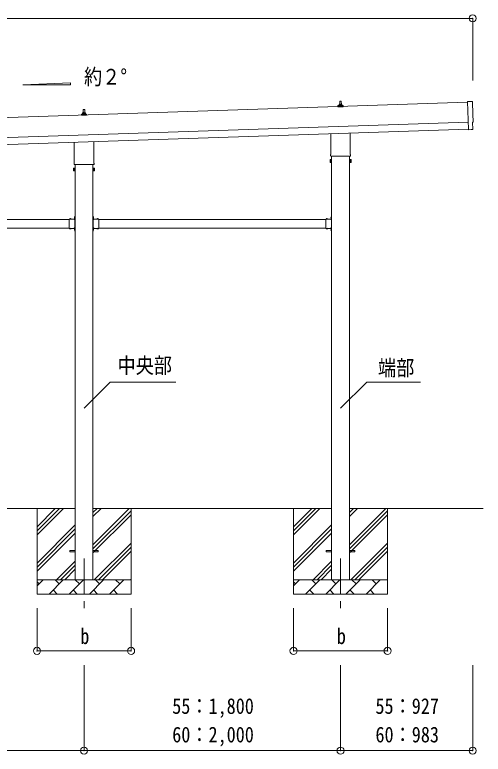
# Model space of a CAD drawing. Units: millimetres at full size, sheet at 1:50; details may follow other scales. Extents: x -14053 to 14053, y -9700 to 9700.
# Drawn here: x 5521 to 8807, y 846 to 6034 of the extents above; entities that cross this region are included whole.
import ezdxf
from ezdxf.enums import TextEntityAlignment as Align

# ---------------------------------------------------------------- set-up
doc = ezdxf.new("R2010")
doc.units = ezdxf.units.MM
doc.header["$LTSCALE"] = 50
doc.header["$PDMODE"] = 32
doc.header["$PDSIZE"] = 50
doc.linetypes.add('CHAIN1', pattern=[8, 5, -1, 1, -1])
doc.linetypes.add('USER7', pattern=[2, 1, -1])
for name, color, linetype, lineweight in [('0-2_建具', 4, 'Continuous', 9), ('0-3_階段', 7, 'CHAIN1', 9), ('0-4_設備', 7, 'Continuous', 9), ('0-7_ハッチ', 7, 'Continuous', 9), ('0-8_外構', 6, 'Continuous', 9)]:
    doc.layers.add(name, color=color, linetype=linetype, lineweight=lineweight)
doc.styles.add('ＭＳ ゴシック', font='')
doc.styles.get('ＭＳ ゴシック').set_extended_font_data('MS Gothic')

msp = doc.modelspace()

# ---------------------------------------------------------------- linework, layer by layer
at = {"layer": '0-2_建具'}
for p, q in [((8697.89, 5421.63), (3314.88, 5242.19)), ((7788.28, 5388.97), (7788.28, 5396.69)), ((7788.66, 5397.47), (7824.39, 5397.47)), ((7789.04, 5397.66), (7795.76, 5399.29)), ((7796.14, 5399.47), (7816.91, 5399.47)), ((7796.53, 5400.26), (7796.53, 5404.47)), ((7797.53, 5404.47), (7815.53, 5404.47)), ((7800.53, 5404.47), (7801.25, 5428)), ((7802.25, 5428.97), (7810.8, 5428.97)), ((7811.8, 5428), (7812.53, 5404.47)), ((7816.53, 5400.26), (7816.53, 5404.47)), ((7824.01, 5397.66), (7817.29, 5399.29)), ((7824.78, 5388.97), (7824.78, 5396.69)), ((5996.53, 5340.26), (5996.53, 5344.47)), ((5997.53, 5344.47), (6015.53, 5344.47)), ((6000.53, 5344.47), (6001.25, 5368)), ((6002.25, 5368.97), (6010.8, 5368.97)), ((6011.8, 5368), (6012.53, 5344.47)), ((6016.53, 5340.26), (6016.53, 5344.47)), ((7824.78, 5388.97), (7788.28, 5388.97)), ((5988.28, 5328.97), (5988.28, 5336.69)), ((6024.78, 5328.97), (5988.28, 5328.97)), ((5988.66, 5337.47), (6024.39, 5337.47)), ((5989.04, 5337.66), (5995.76, 5339.29)), ((5996.14, 5339.47), (6016.91, 5339.47)), ((6024.01, 5337.66), (6017.29, 5339.29)), ((6024.78, 5328.97), (6024.78, 5336.69)), ((3319.55, 5102.27), (8702.56, 5281.7)), ((3321.21, 5052.3), (8704.22, 5231.73)), ((7738.23, 5054.98), (7738.23, 5199.53)), ((7874.83, 5204.08), (7874.83, 5054.98)), ((8704.31, 5228.97), (8704.35, 5227.96)), ((8723.97, 5228.62), (8730.87, 5229.21)), ((5938.23, 4994.98), (5938.23, 5139.53)), ((6074.83, 5144.08), (6074.83, 4994.98)), ((7736.53, 5046.21), (7736.53, 5051.71)), ((7874.46, 5042.71), (7738.59, 5042.71)), ((7744.03, 5042.71), (7744.03, 2070.21)), ((7869.03, 2070.21), (7869.03, 5042.71)), ((7876.53, 5051.71), (7876.53, 5046.21)), ((5936.53, 4986.21), (5936.53, 4991.71)), ((6074.46, 4982.71), (5938.59, 4982.71)), ((5944.03, 4982.71), (5944.03, 2070.21)), ((6069.03, 2070.21), (6069.03, 4982.71)), ((6076.53, 4991.71), (6076.53, 4986.21)), ((7732.53, 5016.71), (7733.29, 5018.03)), ((7732.53, 5016.71), (7732.53, 4999.71)), ((7732.53, 4999.71), (7733.29, 4998.4)), ((7739.53, 5013.12), (7733.29, 5013.12)), ((7739.53, 5003.3), (7733.29, 5003.3)), ((7739.53, 4998.4), (7733.29, 4998.4)), ((7742.03, 4999.01), (7739.53, 4999.01)), ((7871.03, 4999.01), (7873.53, 4999.01)), ((7873.53, 5013.12), (7879.77, 5013.12)), ((7873.53, 5003.3), (7879.77, 5003.3)), ((7873.53, 4998.4), (7879.77, 4998.4)), ((7880.53, 5016.71), (7879.77, 5018.03)), ((7880.53, 4999.71), (7879.77, 4998.4)), ((7880.53, 5016.71), (7880.53, 4999.71)), ((5932.53, 4956.71), (5933.29, 4958.03)), ((5932.53, 4956.71), (5932.53, 4939.71)), ((5932.53, 4939.71), (5933.29, 4938.4)), ((5939.53, 4953.12), (5933.29, 4953.12)), ((5939.53, 4943.3), (5933.29, 4943.3)), ((5939.53, 4938.4), (5933.29, 4938.4)), ((5942.03, 4939.01), (5939.53, 4939.01)), ((6071.03, 4939.01), (6073.53, 4939.01)), ((6073.53, 4953.12), (6079.77, 4953.12)), ((6073.53, 4943.3), (6079.77, 4943.3)), ((6073.53, 4938.4), (6079.77, 4938.4)), ((6080.53, 4956.71), (6079.77, 4958.03)), ((6080.53, 4939.71), (6079.77, 4938.4)), ((6080.53, 4956.71), (6080.53, 4939.71)), ((5942.03, 4621.21), (5944.03, 4621.21)), ((5942.03, 4621.21), (5942.03, 4601.21)), ((5944.03, 4621.21), (5944.03, 4601.21)), ((6071.03, 4621.21), (6069.03, 4621.21)), ((6069.03, 4621.21), (6069.03, 4601.21)), ((6071.03, 4621.21), (6071.03, 4601.21)), ((7742.03, 4621.21), (7744.03, 4621.21)), ((7742.03, 4621.21), (7742.03, 4601.21)), ((7744.03, 4621.21), (7744.03, 4601.21)), ((4311.03, 4598.21), (5902.03, 4598.21)), ((5902.03, 4601.21), (5902.03, 4535.21)), ((5902.03, 4601.21), (5942.03, 4601.21)), ((5905.13, 4601.72), (5905.13, 4601.21)), ((5905.13, 4601.21), (5916.93, 4601.21)), ((5941.52, 4617.11), (5942.03, 4617.11)), ((5942.03, 4617.11), (5942.03, 4605.31)), ((5944.03, 4614.21), (5942.03, 4614.21)), ((5944.03, 4608.21), (5942.03, 4608.21)), ((5942.03, 4597.21), (5942.03, 4539.21)), ((6069.03, 4614.21), (6071.03, 4614.21)), ((6069.03, 4608.21), (6071.03, 4608.21)), ((6071.54, 4617.11), (6071.03, 4617.11)), ((6071.03, 4617.11), (6071.03, 4605.31)), ((6111.03, 4601.21), (6071.03, 4601.21)), ((6071.03, 4597.21), (6071.03, 4539.21)), ((6107.93, 4601.21), (6096.13, 4601.21)), ((6107.93, 4601.72), (6107.93, 4601.21)), ((6111.03, 4601.21), (6111.03, 4535.21)), ((6111.03, 4598.21), (7702.03, 4598.21)), ((7702.03, 4601.21), (7702.03, 4535.21)), ((7702.03, 4601.21), (7742.03, 4601.21)), ((7705.13, 4601.72), (7705.13, 4601.21)), ((7705.13, 4601.21), (7716.93, 4601.21)), ((7741.52, 4617.11), (7742.03, 4617.11)), ((7742.03, 4617.11), (7742.03, 4605.31)), ((7744.03, 4614.21), (7742.03, 4614.21)), ((7744.03, 4608.21), (7742.03, 4608.21)), ((7742.03, 4597.21), (7742.03, 4539.21)), ((4311.03, 4538.21), (5902.03, 4538.21)), ((5902.03, 4535.21), (5942.03, 4535.21)), ((5905.13, 4534.7), (5905.13, 4535.21)), ((5905.13, 4535.21), (5916.93, 4535.21)), ((5938.03, 4538.21), (5943.53, 4538.21)), ((5942.03, 4537.21), (5938.03, 4537.21)), ((5941.52, 4531.11), (5942.03, 4531.11)), ((5942.03, 4535.21), (5942.03, 4515.21)), ((5942.03, 4531.11), (5942.03, 4519.31)), ((5944.03, 4528.21), (5942.03, 4528.21)), ((5944.03, 4522.21), (5942.03, 4522.21)), ((5942.03, 4515.21), (5944.03, 4515.21)), ((5944.03, 4535.21), (5944.03, 4515.21)), ((6069.03, 4535.21), (6069.03, 4515.21)), ((6069.03, 4528.21), (6071.03, 4528.21)), ((6069.03, 4522.21), (6071.03, 4522.21)), ((6071.03, 4515.21), (6069.03, 4515.21)), ((6075.03, 4538.21), (6069.53, 4538.21)), ((6071.03, 4537.21), (6075.03, 4537.21)), ((6071.03, 4535.21), (6071.03, 4515.21)), ((6111.03, 4535.21), (6071.03, 4535.21)), ((6071.54, 4531.11), (6071.03, 4531.11)), ((6071.03, 4531.11), (6071.03, 4519.31)), ((6107.93, 4535.21), (6096.13, 4535.21)), ((6107.93, 4534.7), (6107.93, 4535.21)), ((6111.03, 4538.21), (7702.03, 4538.21)), ((7702.03, 4535.21), (7742.03, 4535.21)), ((7705.13, 4534.7), (7705.13, 4535.21)), ((7705.13, 4535.21), (7716.93, 4535.21)), ((7738.03, 4538.21), (7743.53, 4538.21)), ((7742.03, 4537.21), (7738.03, 4537.21)), ((7741.52, 4531.11), (7742.03, 4531.11)), ((7742.03, 4535.21), (7742.03, 4515.21)), ((7742.03, 4531.11), (7742.03, 4519.31)), ((7744.03, 4528.21), (7742.03, 4528.21)), ((7744.03, 4522.21), (7742.03, 4522.21)), ((7742.03, 4515.21), (7744.03, 4515.21)), ((7744.03, 4535.21), (7744.03, 4515.21)), ((5906.53, 2274.71), (5944.03, 2274.71)), ((5906.53, 2265.71), (5906.53, 2274.71)), ((5906.53, 2265.71), (5944.03, 2265.71)), ((6069.03, 2274.71), (6106.53, 2274.71)), ((6069.03, 2265.71), (6106.53, 2265.71)), ((6106.53, 2265.71), (6106.53, 2274.71)), ((7706.53, 2274.71), (7744.03, 2274.71)), ((7706.53, 2265.71), (7706.53, 2274.71)), ((7706.53, 2265.71), (7744.03, 2265.71)), ((7869.03, 2274.71), (7906.53, 2274.71)), ((7869.03, 2265.71), (7906.53, 2265.71)), ((7906.53, 2265.71), (7906.53, 2274.71))]:
    msp.add_line(p, q, dxfattribs=at)
for points in [[(8729.33, 5426.11), (8697.72, 5426.71), (8704.31, 5228.97)], [(8733.61, 5232.29), (8732.04, 5279.3), (8732.64, 5279.32)], [(8723.22, 5228.87), (8722.53, 5229.47), (8704.35, 5227.96)], [(7739.53, 4998.4), (7739.53, 5018.03), (7733.29, 5018.03)], [(7739.53, 4999.01), (7739.53, 5017.41), (7742.03, 5017.41)], [(7873.53, 4999.01), (7873.53, 5017.41), (7871.03, 5017.41)], [(7873.53, 4998.4), (7873.53, 5018.03), (7879.77, 5018.03)], [(5939.53, 4938.4), (5939.53, 4958.03), (5933.29, 4958.03)], [(5939.53, 4939.01), (5939.53, 4957.41), (5942.03, 4957.41)], [(6073.53, 4939.01), (6073.53, 4957.41), (6071.03, 4957.41)], [(6073.53, 4938.4), (6073.53, 4958.03), (6079.77, 4958.03)], [(5905.13, 4601.72), (5916.93, 4601.72), (5916.93, 4601.21)], [(5942.03, 4597.21), (5938.03, 4597.21), (5938.03, 4599.21), (5942.03, 4599.21)], [(5938.03, 4598.21), (5943.53, 4598.21), (5943.53, 4538.21)], [(5941.52, 4617.11), (5941.52, 4605.31), (5942.03, 4605.31)], [(6075.03, 4598.21), (6069.53, 4598.21), (6069.53, 4538.21)], [(6071.54, 4617.11), (6071.54, 4605.31), (6071.03, 4605.31)], [(6071.03, 4597.21), (6075.03, 4597.21), (6075.03, 4599.21), (6071.03, 4599.21)], [(6107.93, 4601.72), (6096.13, 4601.72), (6096.13, 4601.21)], [(7705.13, 4601.72), (7716.93, 4601.72), (7716.93, 4601.21)], [(7742.03, 4597.21), (7738.03, 4597.21), (7738.03, 4599.21), (7742.03, 4599.21)], [(7738.03, 4598.21), (7743.53, 4598.21), (7743.53, 4538.21)], [(7741.52, 4617.11), (7741.52, 4605.31), (7742.03, 4605.31)], [(5905.13, 4534.7), (5916.93, 4534.7), (5916.93, 4535.21)], [(5942.03, 4539.21), (5938.03, 4539.21), (5938.03, 4537.21)], [(5941.52, 4531.11), (5941.52, 4519.31), (5942.03, 4519.31)], [(6071.03, 4539.21), (6075.03, 4539.21), (6075.03, 4537.21)], [(6071.54, 4531.11), (6071.54, 4519.31), (6071.03, 4519.31)], [(6107.93, 4534.7), (6096.13, 4534.7), (6096.13, 4535.21)], [(7705.13, 4534.7), (7716.93, 4534.7), (7716.93, 4535.21)], [(7742.03, 4539.21), (7738.03, 4539.21), (7738.03, 4537.21)], [(7741.52, 4531.11), (7741.52, 4519.31), (7742.03, 4519.31)]]:
    msp.add_lwpolyline(points, dxfattribs=at)
for points in [[(7742.03, 4997.71), (7742.03, 5018.71), (7744.03, 5018.71), (7744.03, 4997.71)], [(7871.03, 4997.71), (7871.03, 5018.71), (7869.03, 5018.71), (7869.03, 4997.71)], [(5942.03, 4937.71), (5942.03, 4958.71), (5944.03, 4958.71), (5944.03, 4937.71)], [(6071.03, 4937.71), (6071.03, 4958.71), (6069.03, 4958.71), (6069.03, 4937.71)]]:
    msp.add_lwpolyline(points, close=True, dxfattribs=at)
at = {"layer": '0-2_建具', "linetype": 'USER7'}
for points in [[(5908.53, 4603.82), (5909.88, 4601.04), (5911.03, 4600.43)], [(5913.53, 4603.82), (5912.17, 4601.04), (5911.03, 4600.43)], [(5939.42, 4613.71), (5942.19, 4612.36), (5942.8, 4611.21)], [(5939.42, 4608.71), (5942.19, 4610.07), (5942.8, 4611.21)], [(6073.64, 4613.71), (6070.86, 4612.36), (6070.25, 4611.21)], [(6073.64, 4608.71), (6070.86, 4610.07), (6070.25, 4611.21)], [(6099.53, 4603.82), (6100.88, 4601.04), (6102.03, 4600.43)], [(6104.53, 4603.82), (6103.17, 4601.04), (6102.03, 4600.43)], [(7708.53, 4603.82), (7709.88, 4601.04), (7711.03, 4600.43)], [(7713.53, 4603.82), (7712.17, 4601.04), (7711.03, 4600.43)], [(7739.42, 4613.71), (7742.19, 4612.36), (7742.8, 4611.21)], [(7739.42, 4608.71), (7742.19, 4610.07), (7742.8, 4611.21)], [(5908.53, 4532.6), (5909.88, 4535.38), (5911.03, 4535.99)], [(5913.53, 4532.6), (5912.17, 4535.38), (5911.03, 4535.99)], [(5939.42, 4527.71), (5942.19, 4526.36), (5942.8, 4525.21)], [(5939.42, 4522.71), (5942.19, 4524.07), (5942.8, 4525.21)], [(6073.64, 4527.71), (6070.86, 4526.36), (6070.25, 4525.21)], [(6073.64, 4522.71), (6070.86, 4524.07), (6070.25, 4525.21)], [(6099.53, 4532.6), (6100.88, 4535.38), (6102.03, 4535.99)], [(6104.53, 4532.6), (6103.17, 4535.38), (6102.03, 4535.99)], [(7708.53, 4532.6), (7709.88, 4535.38), (7711.03, 4535.99)], [(7713.53, 4532.6), (7712.17, 4535.38), (7711.03, 4535.99)], [(7739.42, 4527.71), (7742.19, 4526.36), (7742.8, 4525.21)], [(7739.42, 4522.71), (7742.19, 4524.07), (7742.8, 4525.21)]]:
    msp.add_lwpolyline(points, dxfattribs=at)
at = {"layer": '0-2_建具'}
for centre, radius, start, end in [((7789.28, 5396.69), 1, 103.62699, 180), ((7795.53, 5400.26), 1, 283.62699, 0), ((7800.61, 5403.84), 4.13, 90, 171.17633), ((7797.53, 5403.47), 1, 90, 180), ((7802.25, 5427.97), 1, 90, 178.60509), ((7809.86, 5404.47), 4.83, 133.60282, 180), ((7803.19, 5404.47), 4.83, 0, 46.39718), ((7810.8, 5427.97), 1, 1.39491, 90), ((7812.44, 5403.84), 4.13, 8.82367, 90), ((7815.53, 5403.47), 1, 0, 90), ((7817.53, 5400.26), 1, 180, 256.37301), ((7823.78, 5396.69), 1, 0, 76.37301), ((6000.61, 5343.84), 4.13, 90, 171.17633), ((5997.53, 5343.47), 1, 90, 180), ((6002.25, 5367.97), 1, 90, 178.60509), ((6009.86, 5344.47), 4.83, 133.60282, 180), ((6003.19, 5344.47), 4.83, 0, 46.39718), ((6010.8, 5367.97), 1, 1.39491, 90), ((6012.44, 5343.84), 4.13, 8.82367, 90), ((6015.53, 5343.47), 1, 0, 90), ((5989.28, 5336.69), 1, 103.62699, 180), ((5995.53, 5340.26), 1, 283.62699, 0), ((6017.53, 5340.26), 1, 180, 256.37301), ((6023.78, 5336.69), 1, 0, 76.37301), ((7740.53, 5051.71), 4, 125.09963, 180), ((7740.53, 5046.21), 4, 180, 194.47751), ((7740.53, 5046.21), 4, 194.47751, 241.04498), ((7872.53, 5046.21), 4, 298.95502, 345.52249), ((7872.53, 5051.71), 4, 0, 54.90037), ((7872.53, 5046.21), 4, 345.52249, 0), ((5940.53, 4991.71), 4, 125.09963, 180), ((5940.53, 4986.21), 4, 180, 194.47751), ((5940.53, 4986.21), 4, 194.47751, 241.04498), ((6072.53, 4986.21), 4, 298.95502, 345.52249), ((6072.53, 4991.71), 4, 0, 54.90037), ((6072.53, 4986.21), 4, 345.52249, 0), ((7736.87, 5015.57), 4.34, 145.61575, 214.38425), ((7736.87, 5000.85), 4.34, 145.61575, 214.38425), ((7748.77, 5008.21), 16.24, 162.41205, 197.58795), ((7876.18, 5015.57), 4.34, 325.61575, 34.38425), ((7864.29, 5008.21), 16.24, 342.41205, 17.58795), ((7876.18, 5000.85), 4.34, 325.61575, 34.38425), ((5936.87, 4955.57), 4.34, 145.61575, 214.38425), ((5936.87, 4940.85), 4.34, 145.61575, 214.38425), ((5948.77, 4948.21), 16.24, 162.41205, 197.58795), ((6076.18, 4955.57), 4.34, 325.61575, 34.38425), ((6064.29, 4948.21), 16.24, 342.41205, 17.58795), ((6076.18, 4940.85), 4.34, 325.61575, 34.38425), ((5911.03, 4595.98), 8.23, 44.2189, 135.7811), ((5947.26, 4611.21), 8.23, 134.2189, 225.7811), ((5942.03, 4601.21), 2, 270, 0), ((6071.03, 4601.21), 2, 180, 270), ((6065.79, 4611.21), 8.23, 314.2189, 45.7811), ((6102.03, 4595.98), 8.23, 44.2189, 135.7811), ((7711.03, 4595.98), 8.23, 44.2189, 135.7811), ((7747.26, 4611.21), 8.23, 134.2189, 225.7811), ((7742.03, 4601.21), 2, 270, 0), ((5911.03, 4540.44), 8.23, 224.2189, 315.7811), ((5947.26, 4525.21), 8.23, 134.2189, 225.7811), ((5942.03, 4535.21), 2, 0, 90), ((6071.03, 4535.21), 2, 90, 180), ((6065.79, 4525.21), 8.23, 314.2189, 45.7811), ((6102.03, 4540.44), 8.23, 224.2189, 315.7811), ((7711.03, 4540.44), 8.23, 224.2189, 315.7811), ((7747.26, 4525.21), 8.23, 134.2189, 225.7811), ((7742.03, 4535.21), 2, 0, 90)]:
    msp.add_arc(centre, radius, start, end, dxfattribs=at)
for centre, major_axis, ratio, start_param, end_param in [((8729.27, 5423.11), (3, 0.1), 0.99863, 6.2683889, 7.8016218), ((13494.84, 5511.5), (-4760.73, -158.69), 0.99863, 6.2683889, 6.2976778), ((8732.5, 5283.72), (4.4, 0.15), 0.99863, 4.712389, 6.2976778), ((8723.88, 5229.61), (0.75, -0.666), 0.9974, 4.712389, 5.5252311), ((8730.61, 5232.2), (2.25, -2), 0.9974, 5.5252311, 7.0411395)]:
    msp.add_ellipse(centre, major_axis=major_axis, ratio=ratio, start_param=start_param, end_param=end_param, dxfattribs=at)
at = {"layer": '0-3_階段'}
for p, q in [((6006.53, 2220.21), (6006.53, 1871.21)), ((7806.53, 2220.21), (7806.53, 1871.21))]:
    msp.add_line(p, q, dxfattribs=at)
at = {"layer": '0-4_設備'}
for p, q in [((5944.03, 2570.21), (4269.03, 2570.21)), ((5676.53, 2570.21), (5676.53, 1970.21)), ((5676.53, 2385.16), (5861.58, 2570.21)), ((5676.53, 2413.44), (5833.29, 2570.21)), ((5676.53, 2441.73), (5805.01, 2570.21)), ((7744.03, 2570.21), (6069.03, 2570.21)), ((6069.03, 2315.11), (6324.13, 2570.21)), ((6069.03, 2513.1), (6126.14, 2570.21)), ((6069.03, 2541.39), (6097.85, 2570.21)), ((6069.03, 2286.83), (6336.53, 2554.33)), ((6336.53, 2570.21), (6336.53, 1970.21)), ((7476.53, 2570.21), (7476.53, 1970.21)), ((7476.53, 2385.16), (7661.58, 2570.21)), ((7476.53, 2413.44), (7633.29, 2570.21)), ((7476.53, 2441.73), (7605.01, 2570.21)), ((8807.41, 2570.21), (7869.03, 2570.21)), ((7869.03, 2315.11), (8124.13, 2570.21)), ((7869.03, 2513.1), (7926.14, 2570.21)), ((7869.03, 2541.39), (7897.85, 2570.21)), ((7869.03, 2286.83), (8136.53, 2554.33)), ((8136.53, 2570.21), (8136.53, 1970.21)), ((6069.03, 2258.54), (6336.53, 2526.04)), ((7869.03, 2258.54), (8136.53, 2526.04)), ((5676.53, 2187.17), (5944.03, 2454.67)), ((7476.53, 2187.17), (7744.03, 2454.67)), ((5676.53, 2158.89), (5944.03, 2426.39)), ((5676.53, 2130.6), (5944.03, 2398.1)), ((7476.53, 2158.89), (7744.03, 2426.39)), ((7476.53, 2130.6), (7744.03, 2398.1)), ((6078.68, 2070.21), (6336.53, 2328.05)), ((6106.97, 2070.21), (6336.53, 2299.77)), ((7878.68, 2070.21), (8136.53, 2328.05)), ((7906.97, 2070.21), (8136.53, 2299.77)), ((6135.25, 2070.21), (6336.53, 2271.48)), ((7935.25, 2070.21), (8136.53, 2271.48)), ((5814.13, 2070.21), (5944.03, 2200.11)), ((7614.13, 2070.21), (7744.03, 2200.11)), ((5842.41, 2070.21), (5944.03, 2171.83)), ((5870.69, 2070.21), (5944.03, 2143.54)), ((7642.41, 2070.21), (7744.03, 2171.83)), ((7670.69, 2070.21), (7744.03, 2143.54)), ((5676.53, 2070.21), (6336.53, 2070.21)), ((5676.53, 2027.32), (5719.42, 2070.21)), ((5690.87, 2041.66), (5676.53, 2056)), ((5760.84, 1970.21), (5860.84, 2070.21)), ((5832.29, 2041.66), (5803.73, 2070.21)), ((5902.26, 1970.21), (6002.26, 2070.21)), ((5973.71, 2041.66), (5945.16, 2070.21)), ((6043.68, 1970.21), (6143.68, 2070.21)), ((6115.13, 2041.66), (6086.58, 2070.21)), ((6185.11, 1970.21), (6285.11, 2070.21)), ((6256.55, 2041.66), (6228, 2070.21)), ((6333.24, 2070.21), (6336.53, 2073.49)), ((7476.53, 2070.21), (8136.53, 2070.21)), ((7476.53, 2027.32), (7519.42, 2070.21)), ((7490.87, 2041.66), (7476.53, 2056)), ((7560.84, 1970.21), (7660.84, 2070.21)), ((7632.29, 2041.66), (7603.73, 2070.21)), ((7702.26, 1970.21), (7802.26, 2070.21)), ((7773.71, 2041.66), (7745.16, 2070.21)), ((7843.68, 1970.21), (7943.68, 2070.21)), ((7915.13, 2041.66), (7886.58, 2070.21)), ((7985.11, 1970.21), (8085.11, 2070.21)), ((8056.55, 2041.66), (8028, 2070.21)), ((8133.24, 2070.21), (8136.53, 2073.49)), ((5789.4, 1998.76), (5817.95, 1970.21)), ((5930.82, 1998.76), (5959.37, 1970.21)), ((6072.24, 1998.76), (6100.79, 1970.21)), ((6213.66, 1998.76), (6242.21, 1970.21)), ((7589.4, 1998.76), (7617.95, 1970.21)), ((7730.82, 1998.76), (7759.37, 1970.21)), ((7872.24, 1998.76), (7900.79, 1970.21)), ((8013.66, 1998.76), (8042.21, 1970.21)), ((6336.53, 1970.21), (5676.53, 1970.21)), ((8136.53, 1970.21), (7476.53, 1970.21))]:
    msp.add_line(p, q, dxfattribs=at)
at = {"layer": '0-7_ハッチ', "color": 4}
for p, q in [((5576.02, 5543.23), (5912.02, 5555.65)), ((5912.02, 5555.65), (5912.02, 5543.23)), ((5912.02, 5543.23), (5576.02, 5543.23))]:
    msp.add_line(p, q, dxfattribs=at)
at = {"layer": '0-7_ハッチ', "color": 6}
for p, q in [((6190.7, 3457.17), (6006.53, 3273)), ((6650.45, 3457.17), (6190.7, 3457.17))]:
    msp.add_line(p, q, dxfattribs=at)
msp.add_lwpolyline([(8367.44, 3457.17), (7990.7, 3457.17), (7806.53, 3273)], dxfattribs=at)
at = {"layer": '0-8_外構'}
for p, q in [((3283.88, 6009.18), (8733.55, 6009.18)), ((8733.55, 6009.18), (8733.55, 5572.9)), ((5676.53, 1571.21), (5676.53, 1871.21)), ((6336.53, 1571.21), (6336.53, 1871.21)), ((7476.53, 1571.21), (7476.53, 1871.21)), ((8136.53, 1571.21), (8136.53, 1871.21)), ((5676.53, 1571.21), (6336.53, 1571.21)), ((7476.53, 1571.21), (8136.53, 1571.21)), ((6006.53, 871.21), (6006.53, 1471.21)), ((7806.53, 871.21), (7806.53, 1471.21)), ((8733.55, 871.21), (8733.55, 1471.21)), ((4206.53, 871.21), (6006.53, 871.21)), ((6006.53, 871.21), (7806.53, 871.21)), ((7806.53, 871.21), (8733.55, 871.21))]:
    msp.add_line(p, q, dxfattribs=at)
for p in [(8733.55, 6009.18), (5676.53, 1571.21), (6336.53, 1571.21), (7476.53, 1571.21), (8136.53, 1571.21), (6006.53, 871.21), (7806.53, 871.21), (8733.55, 871.21)]:
    msp.add_point(p, dxfattribs=at)

# ---------------------------------------------------------------- texts
at = {"layer": '0-7_ハッチ', "style": 'ＭＳ ゴシック', "width": 0.85}
for s, p in [('約２°', (6006.22, 5511.34)), ('中央部', (6240.83, 3485.97)), ('端部', (8069.23, 3468.8))]:
    msp.add_text(s, height=110, dxfattribs=at).set_placement(p, align=Align.BOTTOM_LEFT)
at = {"layer": '0-8_外構', "color": 7, "style": 'ＭＳ ゴシック', "width": 0.85}
for s, p in [('b', (5980.28, 1586.21)), ('b', (7780.28, 1586.21)), ('55：1,800', (6625.28, 1096.21)), ('55：927', (8051.29, 1096.21)), ('60：2,000', (6625.28, 896.21)), ('60：983', (8051.29, 896.21))]:
    msp.add_text(s, height=110, dxfattribs=at).set_placement(p, align=Align.BOTTOM_LEFT)

doc.saveas('drawing.dxf')
